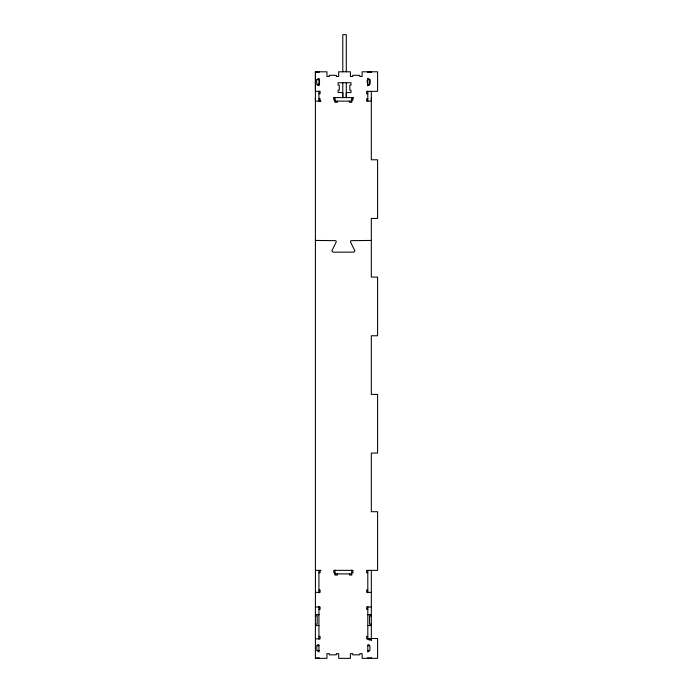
<?xml version="1.0" encoding="UTF-8"?>
<svg xmlns="http://www.w3.org/2000/svg" width="693" height="693" viewBox="0 0 693 693"><rect width="100%" height="100%" fill="white"/><g stroke="black" fill="none" stroke-linecap="round" stroke-linejoin="round"><path stroke-width="1.04" d="M315.41 97.609L315.41 101.126L321.041 101.126M367.81 93.694L366.64 93.694L366.64 91.346L377.59 91.346L377.59 71.795L362.144 71.795L362.144 76.49L359.797 76.49L359.797 75.32L352.754 75.32L352.754 76.49L350.407 76.49L350.407 71.795L338.678 71.795L338.678 76.49L336.33 76.49L336.33 75.32L329.296 75.32L329.296 76.49L326.949 76.49L326.949 71.795L315.41 71.795L315.41 91.346L320.105 91.346L320.105 93.694L318.936 93.694M318.936 84.503C321.743 77.01 314.362 77.01 317.169 84.503A0.875 0.875 0 0 0 318.052 85.386A0.875 0.875 0 0 0 318.936 84.503L316.978 84.503M367.81 84.503C365.003 77.01 372.384 77.01 369.568 84.503A0.884 0.884 0 0 1 368.693 85.386A0.884 0.884 0 0 1 367.81 84.503L369.767 84.503M369.568 83.16L369.568 84.503L369.568 79.478M371.327 97.609L371.327 101.126L366.64 101.126L366.64 98.778L367.81 98.778M318.936 650.675C316.666 653.456 316.303 646.638 317.169 645.642A0.884 0.884 0 0 1 318.052 644.759A0.884 0.884 0 0 1 318.936 645.642L316.978 645.642M315.41 72.133L318.936 72.133M367.81 72.133L371.327 72.133M316.978 79.617L318.936 79.617M367.81 79.617L369.767 79.617M333.402 97.609L353.343 97.609M318.936 98.778L320.105 98.778L320.105 101.126M334.97 99.957L333.801 99.957L333.801 97.609M351.784 99.957L352.962 99.957L352.962 97.609M334.962 101.126L351.775 101.126M315.41 240.428L335.854 240.67L336.304 241.796L331.869 250.797L333.03 252.165L353.967 252.139L354.877 250.797L350.441 241.796L350.883 240.67L371.327 240.428M315.41 570.365L321.041 570.365M318.936 572.713L320.105 572.713L320.105 570.365M334.97 572.713L333.801 572.713L333.801 570.365L352.962 570.365L352.962 572.713L351.784 572.713M367.81 572.713L366.64 572.713L366.64 570.365L377.59 570.365L377.59 511.711L371.327 511.711L371.327 453.057L377.59 453.057L377.59 394.404L371.327 394.404L371.327 335.75L377.59 335.75L377.59 277.087L371.327 277.087L371.327 218.434L377.59 218.434L377.59 159.78L371.327 159.78L371.327 91.346M334.962 573.891L351.775 573.891M318.936 590.02L320.105 590.02L320.105 592.359L315.41 592.359M367.81 590.02L366.64 590.02L366.64 592.359L371.327 592.359M315.41 607.025L320.105 607.025L320.105 609.372L318.936 609.372M371.327 607.025L366.64 607.025L366.64 609.372L367.81 609.372M315.999 614.622L318.936 614.622M367.81 614.622L370.746 614.622M315.41 614.674L318.936 614.674M367.81 614.674L371.327 614.674M315.41 616.008L317.169 616.008L317.169 624.22L315.41 624.22M371.327 616.008L369.568 616.008L369.568 624.22L371.327 624.22M315.41 625.614L318.936 625.562M367.81 625.562L371.327 625.614M318.936 636.451L320.105 636.451L320.105 638.799L315.41 638.799M367.81 636.451L366.64 636.451L366.64 638.799L371.327 638.799M371.327 638.513L377.59 638.513L377.59 658.35L362.144 658.35L362.144 653.655L359.797 653.655L359.797 654.833L352.754 654.833L352.754 653.655L350.407 653.655L350.407 658.35L338.678 658.35L338.678 653.655L336.33 653.655L336.33 654.833L329.296 654.833L329.296 653.655L326.949 653.655L326.949 658.35L315.41 658.35L315.41 71.795M371.327 639.968L368.988 639.968L368.988 638.799M369.767 645.642L367.81 645.642A0.884 0.884 0 0 1 368.693 644.759A0.884 0.884 0 0 1 369.568 645.642C370.443 646.638 370.079 653.456 367.81 650.675M316.978 650.528L318.936 650.528M367.81 650.528L369.767 650.528M315.41 658.012L318.936 658.012M367.81 658.012L371.327 658.012M371.327 71.795L371.327 72.271M371.327 570.365L371.327 640.367M371.327 657.874L371.327 658.35M367.81 71.795L367.81 72.271M367.81 78.274L367.81 85.828M367.81 91.225L367.81 101.126M367.81 570.365L367.81 592.948M367.81 606.444L367.81 639.388M367.81 645.053L367.81 652.096M367.81 657.874L367.81 658.35M351.775 97.609L351.784 102.295L349.445 102.295L349.445 101.126M351.775 570.131L351.784 575.06L349.445 575.06L349.445 573.891M346.301 71.795L346.301 34.65L342.784 34.65L342.784 71.795M346.301 82.744L346.301 97.609L346.301 92.524L350.996 92.524L350.996 90.177L349.826 90.177L349.826 85.092L350.996 85.092L350.996 82.744L338.089 82.744L338.089 85.092L339.267 85.092L339.267 90.177L338.089 90.177L338.089 92.524L342.784 92.524L342.784 97.609L342.784 82.744M337.318 101.126L337.318 102.295L334.97 102.295L334.962 97.609M337.318 573.891L337.318 575.06L334.97 575.06L334.962 570.131M318.936 71.795L318.936 72.271M318.936 78.274L318.936 85.828M318.936 91.225L318.936 101.126M318.936 570.365L318.936 592.948M318.936 606.444L318.936 639.388M318.936 645.053L318.936 652.096M318.936 657.874L318.936 658.35"/></g></svg>
